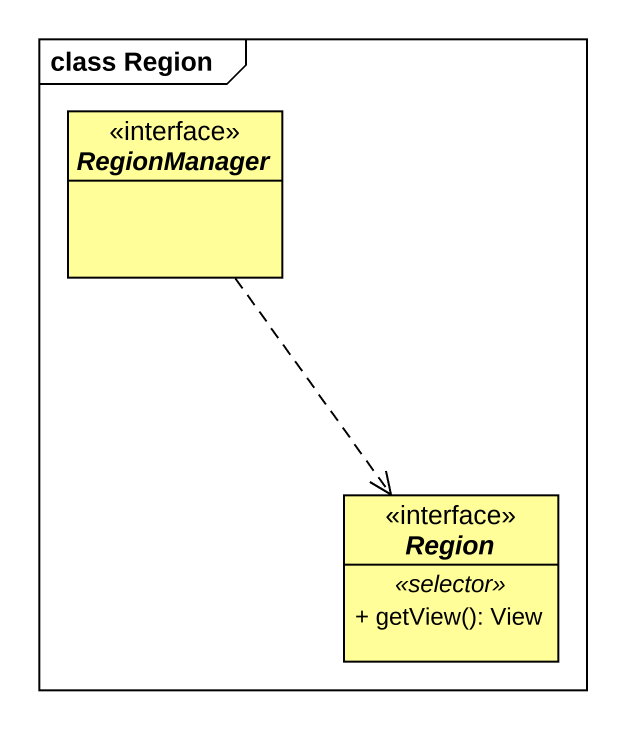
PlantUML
@startuml
mainframe class Region
hide circle
hide empty members
skinparam classAttributeIconSize 0
interface RegionManager <<interface>> #FFFE99
interface Region <<interface>> #FFFE99 {
  .. <<selector>> ..
  + getView(): View
}
RegionManager ..> Region
@enduml
